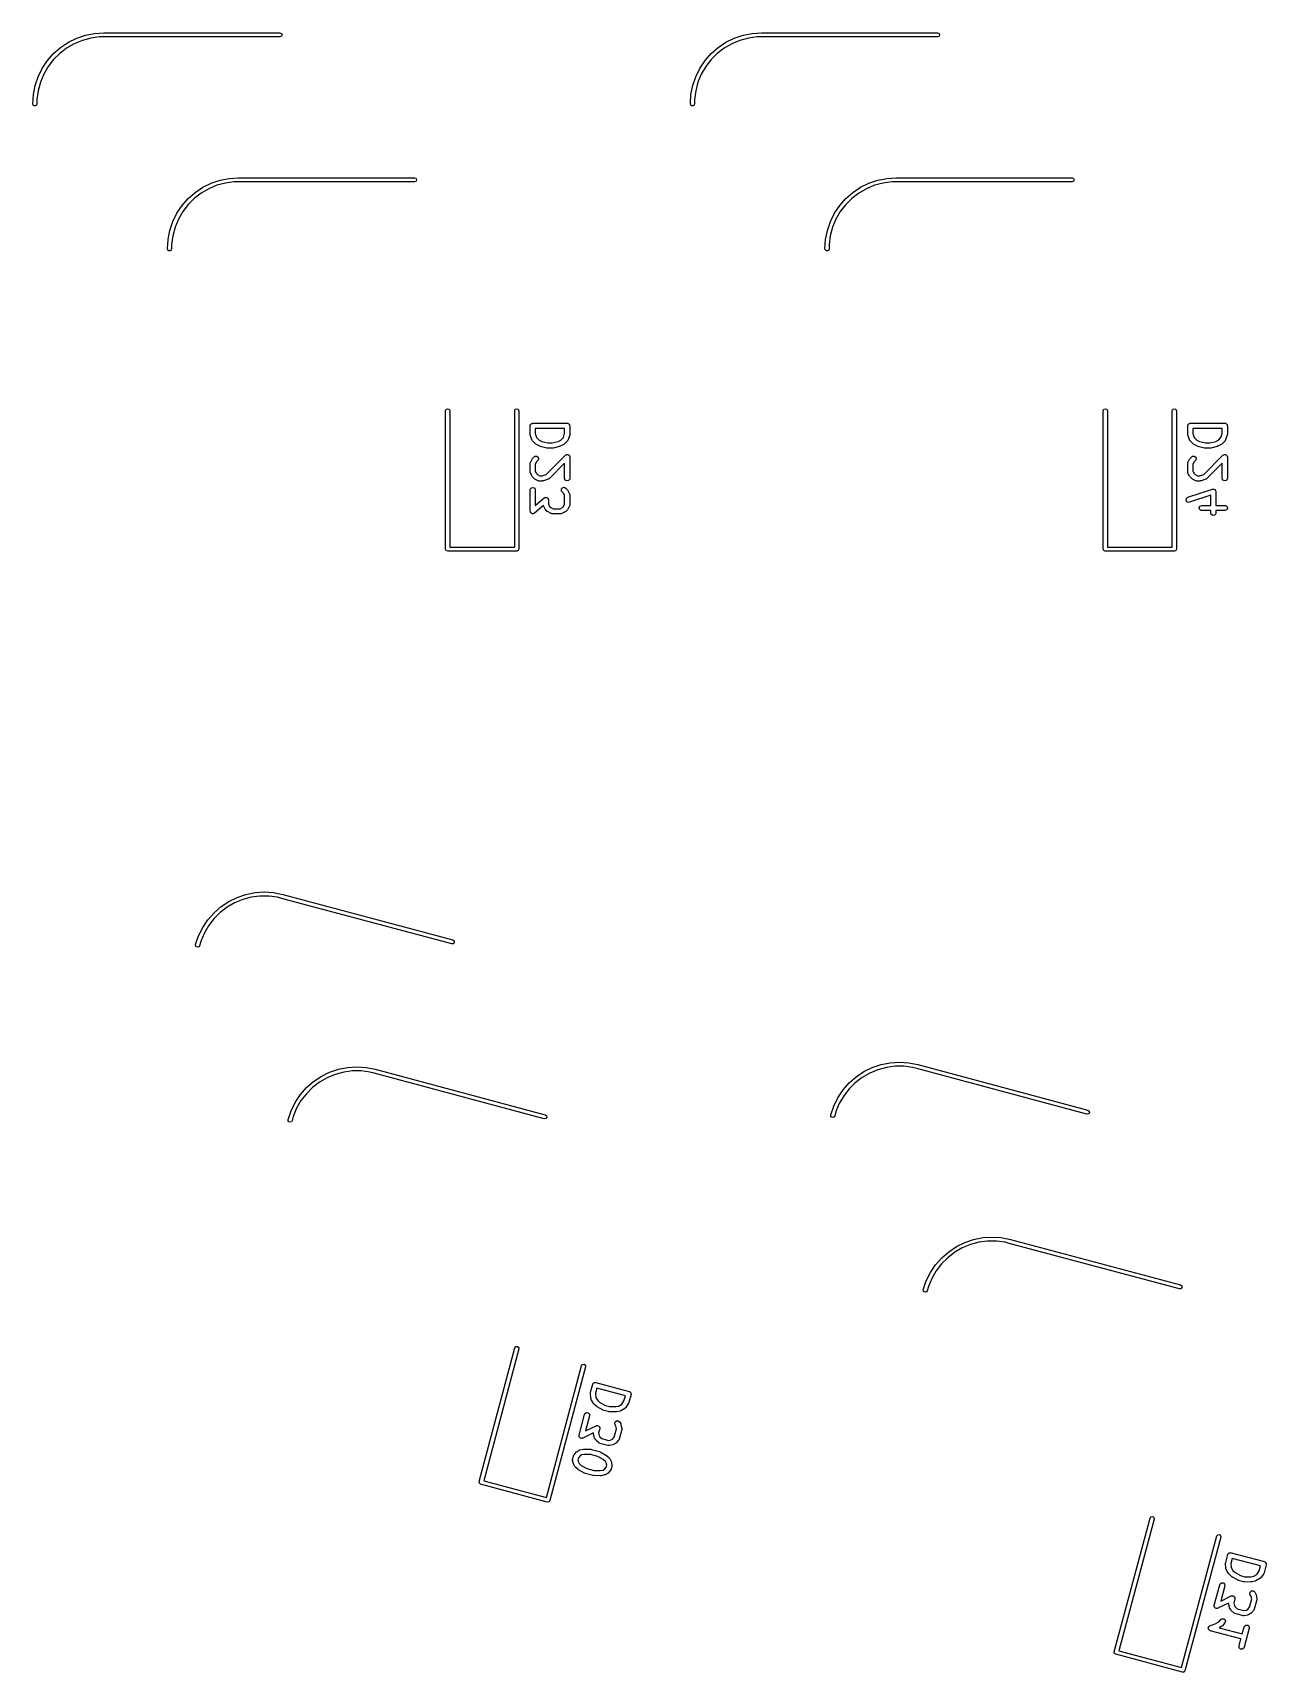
# Model space of a CAD drawing. Extents: x 54 to 195, y -146 to -31.
# Drawn here: x 122.43 to 158.16, y -135.78 to -88.29 of the extents above; entities that cross this region are included whole.
import ezdxf

# ---------------------------------------------------------------- set-up
doc = ezdxf.new("R2010")
doc.units = 0
doc.layers.add('BLACK', color=7, linetype='CONTINUOUS')

msp = doc.modelspace()

# ---------------------------------------------------------------- linework, layer by layer
at = {"layer": 'BLACK', "linetype": 'CONTINUOUS'}
for p, q in [((123.954, -88.3602), (124.219, -88.3076)), ((124.219, -88.3076), (124.487, -88.29)), ((124.487, -88.29), (129.588, -88.29)), ((129.588, -88.29), (129.63, -88.3076)), ((129.63, -88.3076), (129.648, -88.35)), ((143.004, -88.3602), (143.269, -88.3076)), ((143.269, -88.3076), (143.537, -88.29)), ((143.537, -88.29), (148.637, -88.29)), ((148.637, -88.29), (148.68, -88.3076)), ((148.68, -88.3076), (148.697, -88.35)), ((123.031, -88.8934), (123.233, -88.7157)), ((123.407, -88.7335), (123.206, -88.8883)), ((123.233, -88.7157), (123.457, -88.566)), ((123.628, -88.6063), (123.407, -88.7335)), ((123.457, -88.566), (123.699, -88.4468)), ((123.863, -88.509), (123.628, -88.6063)), ((123.699, -88.4468), (123.954, -88.3602)), ((124.108, -88.4432), (123.863, -88.509)), ((124.36, -88.41), (124.108, -88.4432)), ((124.487, -88.41), (124.36, -88.41)), ((129.588, -88.41), (124.487, -88.41)), ((129.63, -88.3924), (129.588, -88.41)), ((129.648, -88.35), (129.63, -88.3924)), ((142.081, -88.8934), (142.283, -88.7157)), ((142.457, -88.7335), (142.256, -88.8883)), ((142.283, -88.7157), (142.507, -88.566)), ((142.678, -88.6063), (142.457, -88.7335)), ((142.507, -88.566), (142.749, -88.4468)), ((142.913, -88.509), (142.678, -88.6063)), ((142.749, -88.4468), (143.004, -88.3602)), ((143.158, -88.4432), (142.913, -88.509)), ((143.41, -88.41), (143.158, -88.4432)), ((143.537, -88.41), (143.41, -88.41)), ((148.637, -88.41), (143.537, -88.41)), ((148.68, -88.3924), (148.637, -88.41)), ((148.697, -88.35), (148.68, -88.3924)), ((122.703, -89.32), (122.853, -89.096)), ((122.871, -89.2699), (122.744, -89.4901)), ((122.853, -89.096), (123.031, -88.8934)), ((123.026, -89.0681), (122.871, -89.2699)), ((123.206, -88.8883), (123.026, -89.0681)), ((141.753, -89.32), (141.903, -89.096)), ((141.921, -89.2699), (141.794, -89.4901)), ((141.903, -89.096), (142.081, -88.8934)), ((142.076, -89.0681), (141.921, -89.2699)), ((142.256, -88.8883), (142.076, -89.0681)), ((122.498, -89.8168), (122.584, -89.5617)), ((122.647, -89.7251), (122.581, -89.9707)), ((122.584, -89.5617), (122.703, -89.32)), ((122.744, -89.4901), (122.647, -89.7251)), ((141.548, -89.8168), (141.634, -89.5617)), ((141.697, -89.7251), (141.631, -89.9707)), ((141.634, -89.5617), (141.753, -89.32)), ((141.794, -89.4901), (141.697, -89.7251)), ((122.427, -90.35), (122.445, -90.0811)), ((122.445, -90.0811), (122.498, -89.8168)), ((122.581, -89.9707), (122.547, -90.2228)), ((122.547, -90.2228), (122.547, -90.35)), ((141.477, -90.35), (141.495, -90.0811)), ((141.495, -90.0811), (141.548, -89.8168)), ((141.631, -89.9707), (141.597, -90.2228)), ((141.597, -90.2228), (141.597, -90.35)), ((122.439, -90.3853), (122.427, -90.35)), ((122.469, -90.4071), (122.439, -90.3853)), ((122.506, -90.4071), (122.469, -90.4071)), ((122.536, -90.3853), (122.506, -90.4071)), ((122.547, -90.35), (122.536, -90.3853)), ((141.489, -90.3853), (141.477, -90.35)), ((141.519, -90.4071), (141.489, -90.3853)), ((141.556, -90.4071), (141.519, -90.4071)), ((141.586, -90.3853), (141.556, -90.4071)), ((141.597, -90.35), (141.586, -90.3853)), ((127.599, -92.6468), (127.854, -92.5602)), ((127.854, -92.5602), (128.119, -92.5076)), ((128.26, -92.61), (128.008, -92.6432)), ((128.119, -92.5076), (128.387, -92.49)), ((128.387, -92.61), (128.26, -92.61)), ((128.387, -92.49), (133.487, -92.49)), ((133.487, -92.61), (128.387, -92.61)), ((133.487, -92.49), (133.53, -92.5076)), ((133.53, -92.5924), (133.487, -92.61)), ((133.53, -92.5076), (133.547, -92.55)), ((133.547, -92.55), (133.53, -92.5924)), ((146.649, -92.6468), (146.904, -92.5602)), ((146.904, -92.5602), (147.169, -92.5076)), ((147.31, -92.61), (147.058, -92.6432)), ((147.169, -92.5076), (147.438, -92.49)), ((147.438, -92.61), (147.31, -92.61)), ((147.438, -92.49), (152.537, -92.49)), ((152.537, -92.61), (147.438, -92.61)), ((152.537, -92.49), (152.58, -92.5076)), ((152.58, -92.5924), (152.537, -92.61)), ((152.58, -92.5076), (152.597, -92.55)), ((152.597, -92.55), (152.58, -92.5924)), ((126.931, -93.0934), (127.133, -92.9157)), ((127.307, -92.9335), (127.106, -93.0883)), ((127.133, -92.9157), (127.357, -92.766)), ((127.528, -92.8063), (127.307, -92.9335)), ((127.357, -92.766), (127.599, -92.6468)), ((127.763, -92.709), (127.528, -92.8063)), ((128.008, -92.6432), (127.763, -92.709)), ((145.981, -93.0934), (146.183, -92.9157)), ((146.357, -92.9335), (146.156, -93.0883)), ((146.183, -92.9157), (146.407, -92.766)), ((146.578, -92.8063), (146.357, -92.9335)), ((146.407, -92.766), (146.649, -92.6468)), ((146.813, -92.709), (146.578, -92.8063)), ((147.058, -92.6432), (146.813, -92.709)), ((126.484, -93.7617), (126.603, -93.52)), ((126.603, -93.52), (126.753, -93.296)), ((126.771, -93.4699), (126.644, -93.6901)), ((126.753, -93.296), (126.931, -93.0934)), ((126.926, -93.2681), (126.771, -93.4699)), ((127.106, -93.0883), (126.926, -93.2681)), ((145.534, -93.7617), (145.653, -93.52)), ((145.653, -93.52), (145.803, -93.296)), ((145.821, -93.4699), (145.694, -93.6901)), ((145.803, -93.296), (145.981, -93.0934)), ((145.976, -93.2681), (145.821, -93.4699)), ((146.156, -93.0883), (145.976, -93.2681)), ((126.345, -94.2811), (126.398, -94.0168)), ((126.398, -94.0168), (126.484, -93.7617)), ((126.547, -93.9251), (126.481, -94.1707)), ((126.644, -93.6901), (126.547, -93.9251)), ((145.395, -94.2811), (145.448, -94.0168)), ((145.448, -94.0168), (145.534, -93.7617)), ((145.597, -93.9251), (145.531, -94.1707)), ((145.694, -93.6901), (145.597, -93.9251)), ((126.328, -94.55), (126.345, -94.2811)), ((126.481, -94.1707), (126.447, -94.4228)), ((126.447, -94.4228), (126.447, -94.55)), ((145.377, -94.55), (145.395, -94.2811)), ((145.531, -94.1707), (145.498, -94.4228)), ((145.498, -94.4228), (145.498, -94.55)), ((126.339, -94.5853), (126.328, -94.55)), ((126.369, -94.6071), (126.339, -94.5853)), ((126.406, -94.6071), (126.369, -94.6071)), ((126.436, -94.5853), (126.406, -94.6071)), ((126.447, -94.55), (126.436, -94.5853)), ((145.389, -94.5853), (145.377, -94.55)), ((145.419, -94.6071), (145.389, -94.5853)), ((145.456, -94.6071), (145.419, -94.6071)), ((145.486, -94.5853), (145.456, -94.6071)), ((145.498, -94.55), (145.486, -94.5853)), ((134.387, -99.24), (134.405, -99.1976)), ((134.387, -103.25), (134.387, -99.24)), ((134.405, -99.1976), (134.447, -99.18)), ((134.447, -99.18), (134.49, -99.1976)), ((134.49, -99.1976), (134.507, -99.24)), ((134.507, -99.24), (134.507, -103.19)), ((136.387, -99.24), (136.405, -99.1976)), ((136.387, -103.19), (136.387, -99.24)), ((136.405, -99.1976), (136.447, -99.18)), ((136.447, -99.18), (136.49, -99.1976)), ((136.49, -99.1976), (136.507, -99.24)), ((136.507, -99.24), (136.507, -103.25)), ((153.438, -99.24), (153.455, -99.1976)), ((153.438, -103.25), (153.438, -99.24)), ((153.455, -99.1976), (153.498, -99.18)), ((153.498, -99.18), (153.54, -99.1976)), ((153.54, -99.1976), (153.558, -99.24)), ((153.558, -99.24), (153.558, -103.19)), ((155.438, -99.24), (155.455, -99.1976)), ((155.438, -103.19), (155.438, -99.24)), ((155.455, -99.1976), (155.498, -99.18)), ((155.498, -99.18), (155.54, -99.1976)), ((155.54, -99.1976), (155.558, -99.24)), ((155.558, -99.24), (155.558, -103.25)), ((136.835, -99.6757), (136.837, -99.666)), ((136.835, -99.9138), (136.835, -99.6757)), ((136.836, -99.6627), (136.838, -99.6598)), ((136.837, -99.666), (136.836, -99.6627)), ((136.838, -99.6598), (136.84, -99.6501)), ((136.84, -99.6501), (136.852, -99.6351)), ((136.852, -99.6351), (136.862, -99.6183)), ((136.862, -99.6183), (136.868, -99.6159)), ((136.868, -99.6159), (136.873, -99.6108)), ((136.873, -99.6108), (136.892, -99.6074)), ((136.892, -99.6074), (136.91, -99.6007)), ((136.91, -99.6007), (137.91, -99.6007)), ((137.91, -99.6007), (137.92, -99.6024)), ((137.92, -99.6024), (137.923, -99.6019)), ((137.923, -99.6019), (137.926, -99.6035)), ((137.926, -99.6035), (137.936, -99.6052)), ((137.936, -99.6052), (137.951, -99.6178)), ((137.951, -99.6178), (137.968, -99.6275)), ((137.968, -99.6275), (137.97, -99.6339)), ((137.97, -99.6339), (137.975, -99.6382)), ((137.975, -99.6382), (137.978, -99.6574)), ((137.978, -99.6574), (137.985, -99.6757)), ((137.985, -99.6757), (137.985, -99.9138)), ((155.885, -99.6757), (155.887, -99.666)), ((155.885, -99.9138), (155.885, -99.6757)), ((155.886, -99.6627), (155.888, -99.6598)), ((155.887, -99.666), (155.886, -99.6627)), ((155.888, -99.6598), (155.89, -99.6501)), ((155.89, -99.6501), (155.902, -99.6351)), ((155.902, -99.6351), (155.912, -99.6183)), ((155.912, -99.6183), (155.918, -99.6159)), ((155.918, -99.6159), (155.923, -99.6108)), ((155.923, -99.6108), (155.942, -99.6074)), ((155.942, -99.6074), (155.96, -99.6007)), ((155.96, -99.6007), (156.96, -99.6007)), ((156.96, -99.6007), (156.97, -99.6024)), ((156.97, -99.6024), (156.973, -99.6019)), ((156.973, -99.6019), (156.976, -99.6035)), ((156.976, -99.6035), (156.986, -99.6052)), ((156.986, -99.6052), (157.001, -99.6178)), ((157.001, -99.6178), (157.018, -99.6275)), ((157.018, -99.6275), (157.02, -99.6339)), ((157.02, -99.6339), (157.025, -99.6382)), ((157.025, -99.6382), (157.028, -99.6574)), ((157.028, -99.6574), (157.035, -99.6757)), ((157.035, -99.6757), (157.035, -99.9138)), ((136.836, -99.9153), (136.835, -99.9138)), ((136.839, -99.9375), (136.836, -99.9153)), ((136.887, -100.08), (136.839, -99.9375)), ((136.889, -100.084), (136.887, -100.08)), ((136.89, -100.088), (136.889, -100.084)), ((136.905, -100.11), (136.89, -100.088)), ((137, -100.205), (136.905, -100.11)), ((137.835, -99.7507), (136.985, -99.7507)), ((136.985, -99.7507), (136.985, -99.9016)), ((136.985, -99.9016), (137.023, -100.016)), ((137.001, -100.206), (137, -100.205)), ((137.019, -100.219), (137.001, -100.206)), ((137.023, -100.016), (137.097, -100.09)), ((137.097, -100.09), (137.174, -100.129)), ((137.174, -100.129), (137.348, -100.172)), ((137.348, -100.172), (137.472, -100.172)), ((137.472, -100.172), (137.646, -100.129)), ((137.646, -100.129), (137.723, -100.09)), ((137.723, -100.09), (137.797, -100.016)), ((137.797, -100.016), (137.835, -99.9016)), ((137.82, -100.205), (137.802, -100.218)), ((137.916, -100.11), (137.82, -100.205)), ((137.835, -99.9016), (137.835, -99.7507)), ((137.917, -100.106), (137.916, -100.11)), ((137.921, -100.103), (137.917, -100.106)), ((137.934, -100.08), (137.921, -100.103)), ((137.981, -99.9375), (137.934, -100.08)), ((137.985, -99.9138), (137.981, -99.9359)), ((137.981, -99.9359), (137.981, -99.9375)), ((155.886, -99.9153), (155.885, -99.9138)), ((155.889, -99.9375), (155.886, -99.9153)), ((155.937, -100.08), (155.889, -99.9375)), ((155.939, -100.084), (155.937, -100.08)), ((155.94, -100.088), (155.939, -100.084)), ((155.955, -100.11), (155.94, -100.088)), ((156.05, -100.205), (155.955, -100.11)), ((156.885, -99.7507), (156.035, -99.7507)), ((156.035, -99.7507), (156.035, -99.9016)), ((156.035, -99.9016), (156.073, -100.016)), ((156.051, -100.206), (156.05, -100.205)), ((156.069, -100.219), (156.051, -100.206)), ((156.073, -100.016), (156.147, -100.09)), ((156.147, -100.09), (156.224, -100.129)), ((156.224, -100.129), (156.398, -100.172)), ((156.398, -100.172), (156.522, -100.172)), ((156.522, -100.172), (156.696, -100.129)), ((156.696, -100.129), (156.773, -100.09)), ((156.773, -100.09), (156.847, -100.016)), ((156.847, -100.016), (156.885, -99.9016)), ((156.87, -100.205), (156.852, -100.218)), ((156.966, -100.11), (156.87, -100.205)), ((156.885, -99.9016), (156.885, -99.7507)), ((156.967, -100.106), (156.966, -100.11)), ((156.971, -100.103), (156.967, -100.106)), ((156.984, -100.08), (156.971, -100.103)), ((157.031, -99.9375), (156.984, -100.08)), ((157.035, -99.9138), (157.031, -99.9359)), ((157.031, -99.9359), (157.031, -99.9375)), ((136.843, -100.737), (136.891, -100.642)), ((136.891, -100.642), (136.904, -100.624)), ((136.904, -100.624), (136.905, -100.623)), ((136.905, -100.623), (136.952, -100.575)), ((136.952, -100.575), (136.974, -100.56)), ((136.974, -100.56), (137.025, -100.556)), ((137.115, -100.267), (137.019, -100.219)), ((137.058, -100.681), (137.019, -100.72)), ((137.025, -100.556), (137.067, -100.585)), ((137.08, -100.635), (137.058, -100.681)), ((137.067, -100.585), (137.08, -100.635)), ((137.118, -100.267), (137.115, -100.267)), ((137.13, -100.272), (137.118, -100.267)), ((137.32, -100.32), (137.13, -100.272)), ((137.298, -101.086), (137.857, -100.527)), ((137.324, -100.32), (137.32, -100.32)), ((137.339, -100.322), (137.324, -100.32)), ((137.482, -100.322), (137.339, -100.322)), ((137.485, -100.321), (137.482, -100.322)), ((137.5, -100.32), (137.485, -100.321)), ((137.69, -100.272), (137.5, -100.32)), ((137.693, -100.27), (137.69, -100.272)), ((137.706, -100.267), (137.693, -100.27)), ((137.801, -100.219), (137.706, -100.267)), ((137.802, -100.218), (137.801, -100.219)), ((137.857, -100.527), (137.87, -100.518)), ((137.87, -100.518), (137.873, -100.516)), ((137.873, -100.516), (137.875, -100.515)), ((137.875, -100.515), (137.878, -100.513)), ((137.878, -100.513), (137.901, -100.511)), ((137.901, -100.511), (137.923, -100.507)), ((137.923, -100.507), (137.926, -100.508)), ((137.926, -100.508), (137.93, -100.508)), ((137.93, -100.508), (137.948, -100.521)), ((137.948, -100.521), (137.968, -100.532)), ((137.968, -100.532), (137.969, -100.535)), ((137.969, -100.535), (137.972, -100.537)), ((137.972, -100.537), (137.977, -100.559)), ((137.977, -100.559), (137.985, -100.58)), ((137.985, -100.58), (137.985, -101.2)), ((155.893, -100.737), (155.941, -100.642)), ((155.941, -100.642), (155.954, -100.624)), ((155.954, -100.624), (155.955, -100.623)), ((155.955, -100.623), (156.002, -100.575)), ((156.002, -100.575), (156.024, -100.56)), ((156.024, -100.56), (156.075, -100.556)), ((156.165, -100.267), (156.069, -100.219)), ((156.108, -100.681), (156.069, -100.72)), ((156.075, -100.556), (156.117, -100.585)), ((156.13, -100.635), (156.108, -100.681)), ((156.117, -100.585), (156.13, -100.635)), ((156.168, -100.267), (156.165, -100.267)), ((156.18, -100.272), (156.168, -100.267)), ((156.37, -100.32), (156.18, -100.272)), ((156.348, -101.086), (156.907, -100.527)), ((156.374, -100.32), (156.37, -100.32)), ((156.389, -100.322), (156.374, -100.32)), ((156.532, -100.322), (156.389, -100.322)), ((156.535, -100.321), (156.532, -100.322)), ((156.55, -100.32), (156.535, -100.321)), ((156.74, -100.272), (156.55, -100.32)), ((156.743, -100.27), (156.74, -100.272)), ((156.756, -100.267), (156.743, -100.27)), ((156.851, -100.219), (156.756, -100.267)), ((156.852, -100.218), (156.851, -100.219)), ((156.907, -100.527), (156.92, -100.518)), ((156.92, -100.518), (156.923, -100.516)), ((156.923, -100.516), (156.925, -100.515)), ((156.925, -100.515), (156.928, -100.513)), ((156.928, -100.513), (156.951, -100.511)), ((156.951, -100.511), (156.973, -100.507)), ((156.973, -100.507), (156.976, -100.508)), ((156.976, -100.508), (156.98, -100.508)), ((156.98, -100.508), (156.998, -100.521)), ((156.998, -100.521), (157.018, -100.532)), ((157.018, -100.532), (157.019, -100.535)), ((157.019, -100.535), (157.022, -100.537)), ((157.022, -100.537), (157.027, -100.559)), ((157.027, -100.559), (157.035, -100.58)), ((157.035, -100.58), (157.035, -101.2)), ((136.835, -100.771), (136.84, -100.745)), ((136.835, -101.009), (136.835, -100.771)), ((136.837, -101.013), (136.835, -101.009)), ((136.836, -101.018), (136.837, -101.013)), ((136.843, -101.043), (136.836, -101.018)), ((136.84, -100.745), (136.843, -100.742)), ((136.843, -100.742), (136.843, -100.737)), ((136.891, -101.138), (136.843, -101.043)), ((136.892, -101.139), (136.891, -101.138)), ((136.905, -101.157), (136.892, -101.139)), ((136.952, -101.205), (136.905, -101.157)), ((137.019, -100.72), (136.985, -100.789)), ((136.985, -100.789), (136.985, -100.991)), ((136.985, -100.991), (137.019, -101.06)), ((137.019, -101.06), (137.05, -101.09)), ((137.05, -101.09), (137.118, -101.125)), ((137.118, -101.125), (137.184, -101.125)), ((137.184, -101.125), (137.298, -101.086)), ((137.835, -100.762), (137.392, -101.205)), ((137.835, -101.2), (137.835, -100.762)), ((155.885, -100.771), (155.89, -100.745)), ((155.885, -101.009), (155.885, -100.771)), ((155.887, -101.013), (155.885, -101.009)), ((155.886, -101.018), (155.887, -101.013)), ((155.893, -101.043), (155.886, -101.018)), ((155.89, -100.745), (155.893, -100.742)), ((155.893, -100.742), (155.893, -100.737)), ((155.941, -101.138), (155.893, -101.043)), ((155.942, -101.139), (155.941, -101.138)), ((155.955, -101.157), (155.942, -101.139)), ((156.002, -101.205), (155.955, -101.157)), ((156.069, -100.72), (156.035, -100.789)), ((156.035, -100.789), (156.035, -100.991)), ((156.035, -100.991), (156.069, -101.06)), ((156.069, -101.06), (156.1, -101.09)), ((156.1, -101.09), (156.168, -101.125)), ((156.168, -101.125), (156.234, -101.125)), ((156.234, -101.125), (156.348, -101.086)), ((156.885, -100.762), (156.442, -101.205)), ((156.885, -101.2), (156.885, -100.762)), ((136.835, -101.533), (136.84, -101.507)), ((136.835, -102.152), (136.835, -101.533)), ((136.84, -101.507), (136.873, -101.468)), ((136.873, -101.468), (136.923, -101.459)), ((136.923, -101.459), (136.968, -101.485)), ((136.954, -101.206), (136.952, -101.205)), ((136.972, -101.219), (136.954, -101.206)), ((136.968, -101.485), (136.985, -101.533)), ((137.067, -101.267), (136.972, -101.219)), ((136.985, -101.533), (136.985, -101.987)), ((137.072, -101.267), (137.067, -101.267)), ((137.075, -101.27), (137.072, -101.267)), ((137.101, -101.275), (137.075, -101.27)), ((137.196, -101.275), (137.101, -101.275)), ((137.197, -101.274), (137.196, -101.275)), ((137.22, -101.271), (137.197, -101.274)), ((137.362, -101.223), (137.22, -101.271)), ((137.366, -101.22), (137.362, -101.223)), ((137.37, -101.22), (137.366, -101.22)), ((137.392, -101.205), (137.37, -101.22)), ((137.742, -101.513), (137.772, -101.471)), ((137.747, -101.565), (137.742, -101.513)), ((137.762, -101.586), (137.747, -101.565)), ((137.801, -101.625), (137.762, -101.586)), ((137.772, -101.471), (137.821, -101.458)), ((137.835, -101.693), (137.801, -101.625)), ((137.821, -101.458), (137.868, -101.48)), ((137.853, -101.248), (137.835, -101.2)), ((137.897, -101.273), (137.853, -101.248)), ((137.868, -101.48), (137.916, -101.527)), ((137.948, -101.264), (137.897, -101.273)), ((137.916, -101.527), (137.928, -101.546)), ((137.928, -101.546), (137.93, -101.547)), ((137.93, -101.547), (137.977, -101.642)), ((137.981, -101.225), (137.948, -101.264)), ((137.985, -101.2), (137.981, -101.225)), ((155.889, -101.747), (156.603, -101.509)), ((156.004, -101.206), (156.002, -101.205)), ((156.022, -101.219), (156.004, -101.206)), ((156.117, -101.267), (156.022, -101.219)), ((156.122, -101.267), (156.117, -101.267)), ((156.125, -101.27), (156.122, -101.267)), ((156.151, -101.275), (156.125, -101.27)), ((156.246, -101.275), (156.151, -101.275)), ((156.247, -101.274), (156.246, -101.275)), ((156.27, -101.271), (156.247, -101.274)), ((156.412, -101.223), (156.27, -101.271)), ((156.416, -101.22), (156.412, -101.223)), ((156.42, -101.22), (156.416, -101.22)), ((156.442, -101.205), (156.42, -101.22)), ((156.603, -101.509), (156.629, -101.506)), ((156.629, -101.506), (156.634, -101.508)), ((156.634, -101.508), (156.64, -101.507)), ((156.64, -101.507), (156.658, -101.517)), ((156.658, -101.517), (156.677, -101.524)), ((156.677, -101.524), (156.679, -101.529)), ((156.679, -101.529), (156.684, -101.532)), ((156.684, -101.532), (156.691, -101.551)), ((156.691, -101.551), (156.701, -101.569)), ((156.701, -101.569), (156.7, -101.575)), ((156.7, -101.575), (156.702, -101.58)), ((156.702, -101.58), (156.702, -101.982)), ((156.903, -101.248), (156.885, -101.2)), ((156.947, -101.273), (156.903, -101.248)), ((156.998, -101.264), (156.947, -101.273)), ((157.031, -101.225), (156.998, -101.264)), ((157.035, -101.2), (157.031, -101.225)), ((137.22, -101.981), (136.96, -102.208)), ((136.985, -101.987), (137.242, -101.762)), ((137.224, -101.995), (137.22, -101.981)), ((137.272, -102.09), (137.224, -101.995)), ((137.242, -101.762), (137.251, -101.756)), ((137.251, -101.756), (137.254, -101.754)), ((137.254, -101.754), (137.257, -101.753)), ((137.257, -101.753), (137.264, -101.749)), ((137.264, -101.749), (137.284, -101.748)), ((137.273, -102.091), (137.272, -102.09)), ((137.286, -102.11), (137.273, -102.091)), ((137.284, -101.748), (137.304, -101.745)), ((137.333, -102.157), (137.286, -102.11)), ((137.304, -101.745), (137.309, -101.748)), ((137.309, -101.748), (137.315, -101.748)), ((137.315, -101.748), (137.331, -101.76)), ((137.331, -101.76), (137.349, -101.77)), ((137.349, -101.77), (137.351, -101.776)), ((137.351, -101.776), (137.355, -101.78)), ((137.355, -101.78), (137.359, -101.8)), ((137.359, -101.8), (137.366, -101.819)), ((137.366, -101.819), (137.366, -101.944)), ((137.366, -101.944), (137.4, -102.012)), ((137.4, -102.012), (137.431, -102.043)), ((137.431, -102.043), (137.499, -102.077)), ((137.499, -102.077), (137.702, -102.077)), ((137.702, -102.077), (137.77, -102.043)), ((137.77, -102.043), (137.801, -102.012)), ((137.801, -102.012), (137.835, -101.944)), ((137.835, -101.944), (137.835, -101.693)), ((137.916, -102.11), (137.868, -102.157)), ((137.93, -102.09), (137.916, -102.108)), ((137.916, -102.108), (137.916, -102.11)), ((137.977, -101.995), (137.93, -102.09)), ((137.977, -101.642), (137.985, -101.667)), ((137.978, -101.991), (137.977, -101.995)), ((137.981, -101.987), (137.978, -101.991)), ((137.985, -101.961), (137.981, -101.987)), ((137.985, -101.667), (137.984, -101.671)), ((137.984, -101.671), (137.985, -101.676)), ((137.985, -101.676), (137.985, -101.961)), ((155.838, -101.83), (155.849, -101.779)), ((155.863, -101.875), (155.838, -101.83)), ((155.849, -101.779), (155.889, -101.747)), ((155.91, -101.894), (155.863, -101.875)), ((155.936, -101.89), (155.91, -101.894)), ((156.552, -101.685), (155.936, -101.89)), ((156.22, -102.044), (156.245, -101.999)), ((156.228, -102.094), (156.22, -102.044)), ((156.268, -102.127), (156.228, -102.094)), ((156.245, -101.999), (156.293, -101.982)), ((156.293, -101.982), (156.552, -101.982)), ((156.552, -101.982), (156.552, -101.685)), ((156.702, -101.982), (156.96, -101.982)), ((156.96, -101.982), (156.986, -101.986)), ((156.986, -101.986), (157.025, -102.019)), ((157.034, -102.07), (157.008, -102.114)), ((157.025, -102.019), (157.034, -102.07)), ((136.842, -102.171), (136.835, -102.152)), ((136.846, -102.191), (136.842, -102.171)), ((136.851, -102.194), (136.846, -102.191)), ((136.853, -102.2), (136.851, -102.194)), ((136.87, -102.21), (136.853, -102.2)), ((136.886, -102.223), (136.87, -102.21)), ((136.892, -102.223), (136.886, -102.223)), ((136.897, -102.226), (136.892, -102.223)), ((136.917, -102.222), (136.897, -102.226)), ((136.937, -102.222), (136.917, -102.222)), ((136.945, -102.217), (136.937, -102.222)), ((136.948, -102.217), (136.945, -102.217)), ((136.95, -102.214), (136.948, -102.217)), ((136.96, -102.208), (136.95, -102.214)), ((137.335, -102.158), (137.333, -102.157)), ((137.353, -102.171), (137.335, -102.158)), ((137.448, -102.219), (137.353, -102.171)), ((137.452, -102.219), (137.448, -102.219)), ((137.456, -102.222), (137.452, -102.219)), ((137.482, -102.227), (137.456, -102.222)), ((137.72, -102.227), (137.482, -102.227)), ((137.724, -102.225), (137.72, -102.227)), ((137.728, -102.226), (137.724, -102.225)), ((137.753, -102.219), (137.728, -102.226)), ((137.848, -102.171), (137.753, -102.219)), ((137.85, -102.17), (137.848, -102.171)), ((137.868, -102.157), (137.85, -102.17)), ((156.293, -102.132), (156.268, -102.127)), ((156.552, -102.132), (156.293, -102.132)), ((156.552, -102.2), (156.552, -102.132)), ((156.569, -102.248), (156.552, -102.2)), ((156.614, -102.273), (156.569, -102.248)), ((156.664, -102.264), (156.614, -102.273)), ((156.697, -102.225), (156.664, -102.264)), ((156.702, -102.2), (156.697, -102.225)), ((156.96, -102.132), (156.702, -102.132)), ((156.702, -102.132), (156.702, -102.2)), ((157.008, -102.114), (156.96, -102.132)), ((134.405, -103.292), (134.387, -103.25)), ((134.447, -103.31), (134.405, -103.292)), ((136.447, -103.31), (134.447, -103.31)), ((134.507, -103.19), (136.387, -103.19)), ((136.49, -103.292), (136.447, -103.31)), ((136.507, -103.25), (136.49, -103.292)), ((153.455, -103.292), (153.438, -103.25)), ((153.498, -103.31), (153.455, -103.292)), ((155.498, -103.31), (153.498, -103.31)), ((153.558, -103.19), (155.438, -103.19)), ((155.54, -103.292), (155.498, -103.31)), ((155.558, -103.25), (155.54, -103.292)), ((127.88, -113.605), (128.104, -113.455)), ((128.274, -113.496), (128.054, -113.623)), ((128.104, -113.455), (128.345, -113.336)), ((128.509, -113.398), (128.274, -113.496)), ((128.345, -113.336), (128.601, -113.25)), ((128.754, -113.333), (128.509, -113.398)), ((128.601, -113.25), (128.865, -113.197)), ((129.007, -113.299), (128.754, -113.333)), ((128.865, -113.197), (129.134, -113.179)), ((129.261, -113.299), (129.007, -113.299)), ((129.134, -113.179), (129.403, -113.197)), ((129.513, -113.333), (129.261, -113.299)), ((129.403, -113.197), (129.667, -113.25)), ((129.636, -113.365), (129.513, -113.333)), ((129.636, -113.366), (129.636, -113.365)), ((134.562, -114.685), (129.636, -113.366)), ((129.667, -113.25), (129.667, -113.25)), ((129.667, -113.25), (134.593, -114.57)), ((127.35, -114.209), (127.499, -113.985)), ((127.499, -113.985), (127.677, -113.783)), ((127.672, -113.958), (127.517, -114.159)), ((127.852, -113.778), (127.672, -113.958)), ((127.677, -113.783), (127.88, -113.605)), ((128.054, -113.623), (127.852, -113.778)), ((127.144, -114.706), (127.231, -114.451)), ((127.231, -114.451), (127.35, -114.209)), ((127.39, -114.38), (127.293, -114.614)), ((127.517, -114.159), (127.39, -114.38)), ((127.146, -114.743), (127.144, -114.706)), ((127.144, -114.706), (127.144, -114.706)), ((127.169, -114.772), (127.146, -114.743)), ((127.205, -114.782), (127.169, -114.772)), ((127.24, -114.768), (127.205, -114.782)), ((127.26, -114.737), (127.24, -114.768)), ((127.293, -114.614), (127.26, -114.737)), ((127.26, -114.737), (127.26, -114.737)), ((134.608, -114.68), (134.562, -114.685)), ((134.593, -114.57), (134.63, -114.598)), ((134.636, -114.643), (134.608, -114.68)), ((134.63, -114.598), (134.636, -114.643)), ((131.545, -118.263), (131.814, -118.246)), ((131.814, -118.246), (132.083, -118.263)), ((146.746, -118.267), (147.001, -118.18)), ((147.001, -118.18), (147.266, -118.127)), ((147.408, -118.23), (147.155, -118.263)), ((147.266, -118.127), (147.535, -118.11)), ((147.662, -118.23), (147.408, -118.23)), ((147.535, -118.11), (147.804, -118.127)), ((147.914, -118.263), (147.662, -118.23)), ((147.804, -118.127), (148.068, -118.18)), ((148.068, -118.18), (152.994, -119.5)), ((148.068, -118.18), (148.068, -118.18)), ((130.357, -118.849), (130.56, -118.671)), ((130.734, -118.689), (130.532, -118.844)), ((130.56, -118.671), (130.784, -118.522)), ((130.954, -118.562), (130.734, -118.689)), ((130.784, -118.522), (131.026, -118.403)), ((131.189, -118.465), (130.954, -118.562)), ((131.026, -118.403), (131.281, -118.316)), ((131.435, -118.399), (131.189, -118.465)), ((131.281, -118.316), (131.545, -118.263)), ((131.687, -118.366), (131.435, -118.399)), ((131.941, -118.366), (131.687, -118.366)), ((132.193, -118.399), (131.941, -118.366)), ((132.083, -118.263), (132.347, -118.316)), ((132.316, -118.432), (132.193, -118.399)), ((132.316, -118.432), (132.316, -118.432)), ((137.242, -119.752), (132.316, -118.432)), ((132.316, -118.432), (132.316, -118.432)), ((132.347, -118.316), (132.347, -118.316)), ((132.347, -118.316), (137.273, -119.636)), ((145.9, -118.916), (146.078, -118.713)), ((146.253, -118.708), (146.073, -118.888)), ((146.078, -118.713), (146.281, -118.536)), ((146.455, -118.553), (146.253, -118.708)), ((146.281, -118.536), (146.505, -118.386)), ((146.675, -118.426), (146.455, -118.553)), ((146.505, -118.386), (146.746, -118.267)), ((146.91, -118.329), (146.675, -118.426)), ((147.155, -118.263), (146.91, -118.329)), ((148.037, -118.296), (147.914, -118.263)), ((152.963, -119.616), (148.037, -118.296)), ((148.037, -118.296), (148.037, -118.296)), ((130.03, -119.276), (130.18, -119.052)), ((130.18, -119.052), (130.357, -118.849)), ((130.352, -119.024), (130.197, -119.226)), ((130.532, -118.844), (130.352, -119.024)), ((145.631, -119.382), (145.751, -119.14)), ((145.751, -119.14), (145.9, -118.916)), ((145.918, -119.09), (145.791, -119.31)), ((146.073, -118.888), (145.918, -119.09)), ((129.824, -119.773), (129.911, -119.517)), ((129.911, -119.517), (130.03, -119.276)), ((129.973, -119.681), (129.94, -119.804)), ((130.07, -119.446), (129.973, -119.681)), ((130.197, -119.226), (130.07, -119.446)), ((137.273, -119.636), (137.31, -119.664)), ((137.31, -119.664), (137.316, -119.709)), ((145.545, -119.637), (145.631, -119.382)), ((145.547, -119.674), (145.545, -119.637)), ((145.545, -119.637), (145.545, -119.637)), ((145.57, -119.703), (145.547, -119.674)), ((145.661, -119.668), (145.641, -119.699)), ((145.694, -119.545), (145.661, -119.668)), ((145.791, -119.31), (145.694, -119.545)), ((153.009, -119.61), (152.963, -119.616)), ((152.994, -119.5), (153.03, -119.528)), ((153.036, -119.574), (153.009, -119.61)), ((153.03, -119.528), (153.036, -119.574)), ((129.826, -119.81), (129.824, -119.773)), ((129.849, -119.838), (129.826, -119.81)), ((129.885, -119.848), (129.849, -119.838)), ((129.92, -119.835), (129.885, -119.848)), ((129.94, -119.804), (129.92, -119.835)), ((129.94, -119.804), (129.94, -119.804)), ((137.288, -119.746), (137.242, -119.752)), ((137.316, -119.709), (137.288, -119.746)), ((145.606, -119.712), (145.57, -119.703)), ((145.641, -119.699), (145.606, -119.712)), ((148.961, -123.602), (149.185, -123.452)), ((149.185, -123.452), (149.426, -123.333)), ((149.59, -123.395), (149.355, -123.493)), ((149.426, -123.333), (149.682, -123.246)), ((149.835, -123.329), (149.59, -123.395)), ((149.682, -123.246), (149.946, -123.194)), ((150.088, -123.296), (149.835, -123.329)), ((149.946, -123.194), (150.215, -123.176)), ((150.342, -123.296), (150.088, -123.296)), ((150.215, -123.176), (150.484, -123.194)), ((150.594, -123.329), (150.342, -123.296)), ((150.484, -123.194), (150.748, -123.246)), ((150.717, -123.362), (150.594, -123.329)), ((150.717, -123.362), (150.717, -123.362)), ((155.643, -124.682), (150.717, -123.362)), ((150.717, -123.362), (150.717, -123.362)), ((150.748, -123.246), (150.748, -123.246)), ((150.748, -123.246), (155.674, -124.566)), ((148.58, -123.982), (148.758, -123.78)), ((148.753, -123.954), (148.598, -124.156)), ((148.933, -123.775), (148.753, -123.954)), ((148.758, -123.78), (148.961, -123.602)), ((149.135, -123.62), (148.933, -123.775)), ((149.355, -123.493), (149.135, -123.62)), ((148.312, -124.448), (148.431, -124.206)), ((148.471, -124.376), (148.374, -124.611)), ((148.431, -124.206), (148.58, -123.982)), ((148.598, -124.156), (148.471, -124.376)), ((148.225, -124.703), (148.312, -124.448)), ((148.227, -124.74), (148.225, -124.703)), ((148.225, -124.703), (148.225, -124.703)), ((148.25, -124.769), (148.227, -124.74)), ((148.286, -124.778), (148.25, -124.769)), ((148.321, -124.765), (148.286, -124.778)), ((148.341, -124.734), (148.321, -124.765)), ((148.374, -124.611), (148.341, -124.734)), ((155.689, -124.676), (155.643, -124.682)), ((155.674, -124.566), (155.711, -124.594)), ((155.717, -124.64), (155.689, -124.676)), ((155.711, -124.594), (155.717, -124.64)), ((135.358, -130.262), (136.396, -126.389)), ((136.511, -126.42), (135.489, -130.235)), ((136.396, -126.389), (136.423, -126.352)), ((136.423, -126.352), (136.469, -126.346)), ((136.469, -126.346), (136.505, -126.374)), ((136.505, -126.374), (136.511, -126.42)), ((137.305, -130.722), (138.327, -126.906)), ((138.443, -126.938), (137.405, -130.811)), ((138.327, -126.906), (138.355, -126.87)), ((138.355, -126.87), (138.401, -126.864)), ((138.401, -126.864), (138.437, -126.892)), ((138.437, -126.892), (138.443, -126.938)), ((138.583, -127.697), (138.586, -127.675)), ((138.592, -127.847), (138.583, -127.697)), ((138.585, -127.673), (138.647, -127.443)), ((138.586, -127.675), (138.585, -127.673)), ((138.647, -127.443), (138.651, -127.434)), ((138.651, -127.431), (138.654, -127.429)), ((138.651, -127.434), (138.651, -127.431)), ((138.654, -127.429), (138.658, -127.42)), ((138.658, -127.42), (138.674, -127.408)), ((138.674, -127.408), (138.688, -127.395)), ((138.688, -127.395), (138.694, -127.394)), ((138.694, -127.394), (138.7, -127.39)), ((138.7, -127.39), (138.719, -127.392)), ((138.719, -127.392), (138.739, -127.39)), ((138.772, -127.554), (138.733, -127.7)), ((138.733, -127.7), (138.741, -127.821)), ((138.739, -127.39), (139.705, -127.649)), ((139.594, -127.774), (138.772, -127.554)), ((139.758, -127.741), (139.696, -127.971)), ((139.705, -127.649), (139.714, -127.653)), ((139.714, -127.653), (139.717, -127.653)), ((139.717, -127.653), (139.719, -127.656)), ((139.719, -127.656), (139.728, -127.66)), ((139.728, -127.66), (139.74, -127.676)), ((139.74, -127.676), (139.753, -127.69)), ((139.753, -127.69), (139.754, -127.696)), ((139.754, -127.696), (139.758, -127.702)), ((139.758, -127.702), (139.756, -127.721)), ((139.756, -127.721), (139.758, -127.741)), ((138.594, -127.851), (138.592, -127.847)), ((138.593, -127.856), (138.594, -127.851)), ((138.602, -127.88), (138.593, -127.856)), ((138.669, -127.997), (138.602, -127.88)), ((138.67, -127.998), (138.669, -127.997)), ((138.684, -128.016), (138.67, -127.998)), ((138.764, -128.086), (138.684, -128.016)), ((138.741, -127.821), (138.793, -127.911)), ((138.767, -128.088), (138.764, -128.086)), ((138.777, -128.096), (138.767, -128.088)), ((138.949, -128.191), (138.777, -128.096)), ((138.793, -127.911), (138.857, -127.969)), ((138.857, -127.969), (139.014, -128.055)), ((138.953, -128.192), (138.949, -128.191)), ((138.966, -128.198), (138.953, -128.192)), ((139.104, -128.235), (138.966, -128.198)), ((139.014, -128.055), (139.134, -128.088)), ((139.134, -128.088), (139.313, -128.091)), ((139.313, -128.091), (139.397, -128.073)), ((139.439, -128.218), (139.335, -128.239)), ((139.397, -128.073), (139.488, -128.021)), ((139.441, -128.217), (139.439, -128.218)), ((139.462, -128.209), (139.441, -128.217)), ((139.578, -128.142), (139.462, -128.209)), ((139.488, -128.021), (139.554, -127.92)), ((139.554, -127.92), (139.594, -127.774)), ((139.581, -128.139), (139.578, -128.142)), ((139.585, -128.137), (139.581, -128.139)), ((139.603, -128.118), (139.585, -128.137)), ((139.686, -127.993), (139.603, -128.118)), ((139.687, -127.991), (139.686, -127.993)), ((139.696, -127.971), (139.687, -127.991)), ((138.253, -128.915), (138.413, -128.317)), ((138.413, -128.317), (138.424, -128.293)), ((138.424, -128.293), (138.466, -128.264)), ((138.558, -128.356), (138.44, -128.794)), ((138.44, -128.794), (138.746, -128.644)), ((138.466, -128.264), (138.517, -128.269)), ((138.517, -128.269), (138.553, -128.305)), ((138.553, -128.305), (138.558, -128.356)), ((138.746, -128.644), (138.757, -128.641)), ((138.757, -128.641), (138.76, -128.639)), ((138.76, -128.639), (138.763, -128.639)), ((138.763, -128.639), (138.771, -128.637)), ((138.771, -128.637), (138.791, -128.641)), ((138.791, -128.641), (138.811, -128.643)), ((138.811, -128.643), (138.815, -128.647)), ((138.815, -128.647), (138.821, -128.649)), ((138.821, -128.649), (138.833, -128.665)), ((138.833, -128.665), (138.847, -128.679)), ((138.847, -128.679), (138.848, -128.685)), ((138.848, -128.685), (138.851, -128.69)), ((138.851, -128.69), (138.85, -128.71)), ((139.108, -128.235), (139.104, -128.235)), ((139.122, -128.237), (139.108, -128.235)), ((139.319, -128.241), (139.122, -128.237)), ((139.285, -128.584), (139.294, -128.533)), ((139.294, -128.608), (139.285, -128.584)), ((139.294, -128.533), (139.334, -128.5)), ((139.322, -128.656), (139.294, -128.608)), ((139.322, -128.24), (139.319, -128.241)), ((139.335, -128.239), (139.322, -128.24)), ((139.337, -128.731), (139.322, -128.656)), ((139.334, -128.5), (139.385, -128.5)), ((139.385, -128.5), (139.424, -128.533)), ((139.424, -128.533), (139.458, -128.591)), ((139.458, -128.591), (139.465, -128.613)), ((139.465, -128.613), (139.466, -128.614)), ((139.466, -128.614), (139.488, -128.718)), ((138.254, -128.935), (138.253, -128.915)), ((138.253, -128.955), (138.254, -128.935)), ((138.257, -128.96), (138.253, -128.955)), ((138.257, -128.966), (138.257, -128.96)), ((138.271, -128.98), (138.257, -128.966)), ((138.283, -128.997), (138.271, -128.98)), ((138.289, -128.998), (138.283, -128.997)), ((138.293, -129.002), (138.289, -128.998)), ((138.313, -129.004), (138.293, -129.002)), ((138.333, -129.009), (138.313, -129.004)), ((138.341, -129.007), (138.333, -129.009)), ((138.344, -129.007), (138.341, -129.007)), ((138.347, -129.005), (138.344, -129.007)), ((138.358, -129.002), (138.347, -129.005)), ((138.668, -128.849), (138.358, -129.002)), ((138.669, -128.864), (138.668, -128.849)), ((138.69, -128.968), (138.669, -128.864)), ((138.691, -128.97), (138.69, -128.968)), ((138.699, -128.991), (138.691, -128.97)), ((138.732, -129.049), (138.699, -128.991)), ((138.734, -129.05), (138.732, -129.049)), ((138.748, -129.068), (138.734, -129.05)), ((138.827, -129.138), (138.748, -129.068)), ((138.852, -128.73), (138.819, -128.851)), ((138.819, -128.851), (138.835, -128.926)), ((138.831, -129.14), (138.827, -129.138)), ((138.834, -129.144), (138.831, -129.14)), ((138.858, -129.155), (138.834, -129.144)), ((138.835, -128.926), (138.856, -128.964)), ((138.85, -128.71), (138.852, -128.73)), ((138.856, -128.964), (138.914, -129.014)), ((139.088, -129.216), (138.858, -129.155)), ((138.914, -129.014), (139.109, -129.067)), ((139.109, -129.067), (139.184, -129.052)), ((139.184, -129.052), (139.222, -129.03)), ((139.222, -129.03), (139.272, -128.973)), ((139.307, -129.154), (139.249, -129.188)), ((139.272, -128.973), (139.337, -128.731)), ((139.308, -129.153), (139.307, -129.154)), ((139.326, -129.139), (139.308, -129.153)), ((139.396, -129.059), (139.326, -129.139)), ((139.398, -129.055), (139.396, -129.059)), ((139.402, -129.052), (139.398, -129.055)), ((139.413, -129.029), (139.402, -129.052)), ((139.487, -128.753), (139.413, -129.029)), ((139.488, -128.744), (139.486, -128.748)), ((139.486, -128.748), (139.487, -128.753)), ((139.488, -128.718), (139.488, -128.744)), ((138.066, -129.613), (138.068, -129.609)), ((138.067, -129.639), (138.066, -129.613)), ((138.088, -129.744), (138.067, -129.639)), ((138.068, -129.605), (138.092, -129.513)), ((138.068, -129.609), (138.068, -129.605)), ((138.092, -129.513), (138.103, -129.489)), ((138.103, -129.489), (138.107, -129.487)), ((138.107, -129.487), (138.109, -129.483)), ((138.109, -129.483), (138.179, -129.403)), ((138.179, -129.403), (138.197, -129.389)), ((138.197, -129.389), (138.198, -129.388)), ((138.198, -129.388), (138.256, -129.354)), ((138.233, -129.569), (138.217, -129.627)), ((138.217, -129.627), (138.233, -129.702)), ((138.284, -129.512), (138.233, -129.569)), ((138.256, -129.354), (138.277, -129.346)), ((138.277, -129.346), (138.279, -129.346)), ((138.279, -129.346), (138.383, -129.324)), ((138.321, -129.49), (138.284, -129.512)), ((138.405, -129.473), (138.321, -129.49)), ((138.383, -129.324), (138.396, -129.324)), ((138.396, -129.324), (138.399, -129.323)), ((138.399, -129.323), (138.596, -129.326)), ((138.584, -129.476), (138.405, -129.473)), ((138.796, -129.533), (138.584, -129.476)), ((138.596, -129.326), (138.61, -129.329)), ((138.61, -129.329), (138.614, -129.329)), ((138.614, -129.329), (138.844, -129.39)), ((138.952, -129.62), (138.796, -129.533)), ((138.844, -129.39), (138.857, -129.397)), ((138.857, -129.397), (138.861, -129.397)), ((138.861, -129.397), (139.032, -129.492)), ((139.017, -129.677), (138.952, -129.62)), ((139.032, -129.492), (139.043, -129.501)), ((139.043, -129.501), (139.046, -129.502)), ((139.046, -129.502), (139.125, -129.572)), ((139.092, -129.216), (139.088, -129.216)), ((139.096, -129.218), (139.092, -129.216)), ((139.122, -129.217), (139.096, -129.218)), ((139.226, -129.196), (139.122, -129.217)), ((139.125, -129.572), (139.139, -129.59)), ((139.139, -129.59), (139.141, -129.591)), ((139.141, -129.591), (139.174, -129.649)), ((139.174, -129.649), (139.182, -129.67)), ((139.228, -129.195), (139.226, -129.196)), ((139.249, -129.188), (139.228, -129.195)), ((138.089, -129.745), (138.088, -129.744)), ((138.097, -129.766), (138.089, -129.745)), ((138.13, -129.825), (138.097, -129.766)), ((138.131, -129.826), (138.13, -129.825)), ((138.145, -129.843), (138.131, -129.826)), ((138.225, -129.914), (138.145, -129.843)), ((138.228, -129.915), (138.225, -129.914)), ((138.238, -129.923), (138.228, -129.915)), ((138.233, -129.702), (138.254, -129.739)), ((138.41, -130.019), (138.238, -129.923)), ((138.254, -129.739), (138.318, -129.796)), ((138.318, -129.796), (138.475, -129.883)), ((138.414, -130.019), (138.41, -130.019)), ((138.427, -130.025), (138.414, -130.019)), ((138.657, -130.087), (138.427, -130.025)), ((138.475, -129.883), (138.687, -129.94)), ((138.661, -130.087), (138.657, -130.087)), ((138.675, -130.09), (138.661, -130.087)), ((138.872, -130.093), (138.675, -130.09)), ((138.687, -129.94), (138.866, -129.943)), ((138.866, -129.943), (138.95, -129.926)), ((138.875, -130.092), (138.872, -130.093)), ((138.888, -130.091), (138.875, -130.092)), ((138.992, -130.07), (138.888, -130.091)), ((138.95, -129.926), (138.987, -129.904)), ((138.987, -129.904), (139.038, -129.847)), ((138.994, -130.069), (138.992, -130.07)), ((139.015, -130.062), (138.994, -130.069)), ((139.073, -130.028), (139.015, -130.062)), ((139.038, -129.714), (139.017, -129.677)), ((139.054, -129.789), (139.038, -129.714)), ((139.038, -129.847), (139.054, -129.789)), ((139.074, -130.027), (139.073, -130.028)), ((139.092, -130.013), (139.074, -130.027)), ((139.162, -129.933), (139.092, -130.013)), ((139.164, -129.929), (139.162, -129.933)), ((139.168, -129.926), (139.164, -129.929)), ((139.179, -129.903), (139.168, -129.926)), ((139.203, -129.811), (139.179, -129.903)), ((139.182, -129.67), (139.183, -129.672)), ((139.183, -129.672), (139.204, -129.776)), ((139.205, -129.802), (139.203, -129.806)), ((139.203, -129.806), (139.203, -129.811)), ((139.204, -129.776), (139.205, -129.802)), ((135.364, -130.308), (135.358, -130.262)), ((135.358, -130.262), (135.358, -130.262)), ((135.4, -130.336), (135.364, -130.308)), ((137.332, -130.853), (135.4, -130.336)), ((135.489, -130.235), (137.305, -130.722)), ((137.377, -130.847), (137.332, -130.853)), ((137.332, -130.853), (137.332, -130.853)), ((137.405, -130.811), (137.377, -130.847)), ((153.759, -135.193), (154.796, -131.319)), ((154.912, -131.35), (153.89, -135.166)), ((154.796, -131.319), (154.824, -131.283)), ((154.824, -131.283), (154.87, -131.277)), ((154.87, -131.277), (154.906, -131.305)), ((154.906, -131.305), (154.912, -131.35)), ((155.706, -135.652), (156.728, -131.837)), ((156.844, -131.868), (155.806, -135.741)), ((156.728, -131.837), (156.756, -131.801)), ((156.756, -131.801), (156.802, -131.795)), ((156.802, -131.795), (156.838, -131.822)), ((156.838, -131.822), (156.844, -131.868)), ((156.986, -132.604), (157.048, -132.374)), ((157.048, -132.374), (157.052, -132.365)), ((157.052, -132.361), (157.055, -132.359)), ((157.052, -132.365), (157.052, -132.361)), ((157.055, -132.359), (157.059, -132.35)), ((157.059, -132.35), (157.075, -132.339)), ((157.075, -132.339), (157.089, -132.325)), ((157.089, -132.325), (157.095, -132.325)), ((157.095, -132.325), (157.101, -132.321)), ((157.101, -132.321), (157.12, -132.322)), ((157.12, -132.322), (157.14, -132.321)), ((157.173, -132.485), (157.134, -132.631)), ((157.14, -132.321), (158.106, -132.579)), ((157.994, -132.705), (157.173, -132.485)), ((156.984, -132.628), (156.986, -132.605)), ((156.993, -132.778), (156.984, -132.628)), ((156.986, -132.605), (156.986, -132.604)), ((156.995, -132.782), (156.993, -132.778)), ((156.994, -132.786), (156.995, -132.782)), ((157.003, -132.811), (156.994, -132.786)), ((157.07, -132.928), (157.003, -132.811)), ((157.071, -132.929), (157.07, -132.928)), ((157.085, -132.946), (157.071, -132.929)), ((157.165, -133.017), (157.085, -132.946)), ((157.134, -132.631), (157.142, -132.751)), ((157.142, -132.751), (157.194, -132.842)), ((157.194, -132.842), (157.258, -132.899)), ((157.258, -132.899), (157.415, -132.986)), ((157.798, -133.004), (157.889, -132.951)), ((157.889, -132.951), (157.955, -132.851)), ((157.955, -132.851), (157.994, -132.705)), ((158.087, -132.923), (158.004, -133.049)), ((158.088, -132.922), (158.087, -132.923)), ((158.097, -132.901), (158.088, -132.922)), ((158.159, -132.671), (158.097, -132.901)), ((158.106, -132.579), (158.115, -132.584)), ((158.115, -132.584), (158.118, -132.584)), ((158.118, -132.584), (158.12, -132.586)), ((158.12, -132.586), (158.129, -132.59)), ((158.129, -132.59), (158.14, -132.606)), ((158.14, -132.606), (158.154, -132.62)), ((158.154, -132.62), (158.155, -132.627)), ((158.155, -132.627), (158.159, -132.632)), ((158.159, -132.632), (158.157, -132.652)), ((158.157, -132.652), (158.159, -132.671)), ((156.653, -133.846), (156.814, -133.248)), ((156.814, -133.248), (156.825, -133.224)), ((156.825, -133.224), (156.867, -133.195)), ((156.959, -133.286), (156.841, -133.725)), ((156.867, -133.195), (156.918, -133.199)), ((156.918, -133.199), (156.954, -133.235)), ((156.954, -133.235), (156.959, -133.286)), ((157.168, -133.018), (157.165, -133.017)), ((157.178, -133.026), (157.168, -133.018)), ((157.35, -133.122), (157.178, -133.026)), ((157.353, -133.122), (157.35, -133.122)), ((157.367, -133.128), (157.353, -133.122)), ((157.505, -133.165), (157.367, -133.128)), ((157.415, -132.986), (157.535, -133.018)), ((157.508, -133.165), (157.505, -133.165)), ((157.523, -133.168), (157.508, -133.165)), ((157.719, -133.171), (157.523, -133.168)), ((157.535, -133.018), (157.714, -133.021)), ((157.695, -133.464), (157.734, -133.431)), ((157.714, -133.021), (157.798, -133.004)), ((157.723, -133.17), (157.719, -133.171)), ((157.736, -133.17), (157.723, -133.17)), ((157.734, -133.431), (157.786, -133.431)), ((157.84, -133.148), (157.736, -133.17)), ((157.786, -133.431), (157.825, -133.464)), ((157.841, -133.148), (157.84, -133.148)), ((157.863, -133.14), (157.841, -133.148)), ((157.979, -133.072), (157.863, -133.14)), ((157.982, -133.069), (157.979, -133.072)), ((157.986, -133.068), (157.982, -133.069)), ((158.004, -133.049), (157.986, -133.068)), ((156.655, -133.866), (156.653, -133.846)), ((156.654, -133.886), (156.655, -133.866)), ((156.657, -133.891), (156.654, -133.886)), ((156.658, -133.897), (156.657, -133.891)), ((156.672, -133.911), (156.658, -133.897)), ((156.684, -133.927), (156.672, -133.911)), ((156.69, -133.929), (156.684, -133.927)), ((156.694, -133.933), (156.69, -133.929)), ((156.714, -133.935), (156.694, -133.933)), ((156.759, -133.932), (156.748, -133.935)), ((157.069, -133.78), (156.759, -133.932)), ((156.841, -133.725), (157.147, -133.574)), ((157.07, -133.795), (157.069, -133.78)), ((157.091, -133.899), (157.07, -133.795)), ((157.092, -133.9), (157.091, -133.899)), ((157.1, -133.921), (157.092, -133.9)), ((157.133, -133.98), (157.1, -133.921)), ((157.147, -133.574), (157.158, -133.571)), ((157.158, -133.571), (157.161, -133.569)), ((157.161, -133.569), (157.164, -133.569)), ((157.164, -133.569), (157.172, -133.567)), ((157.172, -133.567), (157.192, -133.572)), ((157.192, -133.572), (157.212, -133.574)), ((157.212, -133.574), (157.216, -133.578)), ((157.216, -133.578), (157.222, -133.579)), ((157.253, -133.661), (157.22, -133.782)), ((157.22, -133.782), (157.236, -133.857)), ((157.222, -133.579), (157.234, -133.596)), ((157.234, -133.596), (157.248, -133.61)), ((157.236, -133.857), (157.257, -133.894)), ((157.248, -133.61), (157.249, -133.616)), ((157.249, -133.616), (157.252, -133.621)), ((157.252, -133.621), (157.251, -133.641)), ((157.251, -133.641), (157.253, -133.661)), ((157.257, -133.894), (157.314, -133.945)), ((157.622, -133.961), (157.673, -133.903)), ((157.673, -133.903), (157.738, -133.662)), ((157.686, -133.514), (157.695, -133.464)), ((157.695, -133.539), (157.686, -133.514)), ((157.723, -133.586), (157.695, -133.539)), ((157.738, -133.662), (157.723, -133.586)), ((157.888, -133.683), (157.814, -133.959)), ((157.825, -133.464), (157.859, -133.522)), ((157.859, -133.522), (157.866, -133.543)), ((157.866, -133.543), (157.867, -133.544)), ((157.867, -133.544), (157.889, -133.649)), ((157.889, -133.675), (157.887, -133.679)), ((157.887, -133.679), (157.888, -133.683)), ((157.889, -133.649), (157.889, -133.675)), ((156.529, -134.438), (156.685, -134.385)), ((156.685, -134.385), (156.785, -134.328)), ((156.734, -133.94), (156.714, -133.935)), ((156.742, -133.937), (156.734, -133.94)), ((156.745, -133.937), (156.742, -133.937)), ((156.748, -133.935), (156.745, -133.937)), ((156.785, -134.328), (156.847, -134.257)), ((156.847, -134.257), (156.868, -134.241)), ((156.868, -134.241), (156.918, -134.233)), ((156.959, -134.357), (156.889, -134.436)), ((156.918, -134.233), (156.962, -134.26)), ((156.978, -134.309), (156.959, -134.357)), ((156.962, -134.26), (156.978, -134.309)), ((157.135, -133.981), (157.133, -133.98)), ((157.148, -133.998), (157.135, -133.981)), ((157.228, -134.069), (157.148, -133.998)), ((157.232, -134.071), (157.228, -134.069)), ((157.235, -134.074), (157.232, -134.071)), ((157.258, -134.085), (157.235, -134.074)), ((157.488, -134.147), (157.258, -134.085)), ((157.314, -133.945), (157.51, -133.997)), ((157.493, -134.147), (157.488, -134.147)), ((157.497, -134.149), (157.493, -134.147)), ((157.523, -134.148), (157.497, -134.149)), ((157.51, -133.997), (157.585, -133.982)), ((157.627, -134.127), (157.523, -134.148)), ((157.585, -133.982), (157.622, -133.961)), ((157.629, -134.126), (157.627, -134.127)), ((157.65, -134.118), (157.629, -134.126)), ((157.708, -134.084), (157.65, -134.118)), ((157.709, -134.083), (157.708, -134.084)), ((157.727, -134.069), (157.709, -134.083)), ((157.797, -133.99), (157.727, -134.069)), ((157.799, -133.985), (157.797, -133.99)), ((157.803, -133.983), (157.799, -133.985)), ((157.814, -133.959), (157.803, -133.983)), ((156.479, -134.52), (156.484, -134.499)), ((156.481, -134.524), (156.479, -134.52)), ((156.481, -134.528), (156.481, -134.524)), ((156.493, -134.546), (156.481, -134.528)), ((156.484, -134.499), (156.485, -134.477)), ((156.485, -134.477), (156.488, -134.474)), ((156.488, -134.474), (156.489, -134.47)), ((156.489, -134.47), (156.506, -134.456)), ((156.504, -134.565), (156.493, -134.546)), ((156.508, -134.567), (156.504, -134.565)), ((156.506, -134.456), (156.522, -134.441)), ((156.51, -134.57), (156.508, -134.567)), ((156.534, -134.581), (156.51, -134.57)), ((156.522, -134.441), (156.526, -134.441)), ((156.526, -134.441), (156.529, -134.438)), ((157.427, -134.821), (156.534, -134.581)), ((156.87, -134.452), (156.794, -134.496)), ((156.794, -134.496), (157.466, -134.676)), ((156.871, -134.45), (156.87, -134.452)), ((156.889, -134.436), (156.871, -134.45)), ((157.373, -135.024), (157.427, -134.821)), ((157.466, -134.676), (157.521, -134.472)), ((157.666, -134.511), (157.518, -135.063)), ((157.521, -134.472), (157.532, -134.449)), ((157.532, -134.449), (157.574, -134.419)), ((157.574, -134.419), (157.625, -134.424)), ((157.625, -134.424), (157.661, -134.46)), ((157.661, -134.46), (157.666, -134.511)), ((153.765, -135.238), (153.759, -135.193)), ((153.801, -135.266), (153.765, -135.238)), ((155.733, -135.784), (153.801, -135.266)), ((153.89, -135.166), (155.706, -135.652)), ((157.377, -135.075), (157.373, -135.024)), ((157.414, -135.112), (157.377, -135.075)), ((157.465, -135.116), (157.414, -135.112)), ((157.507, -135.087), (157.465, -135.116)), ((157.518, -135.063), (157.507, -135.087)), ((155.778, -135.778), (155.733, -135.784)), ((155.733, -135.784), (155.733, -135.784)), ((155.806, -135.741), (155.778, -135.778))]:
    msp.add_line(p, q, dxfattribs=at)

doc.saveas('drawing.dxf')
